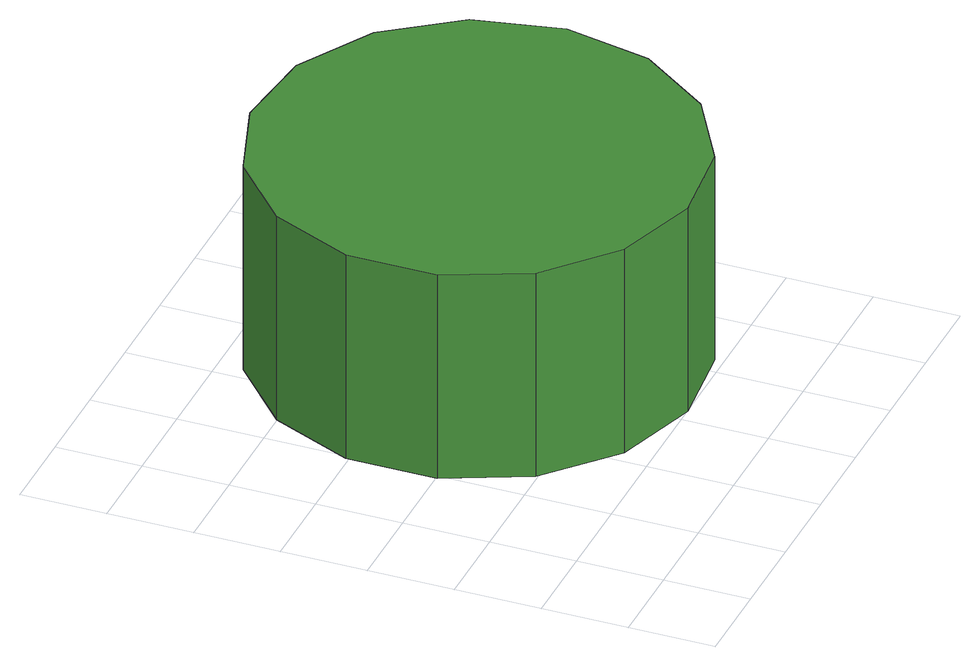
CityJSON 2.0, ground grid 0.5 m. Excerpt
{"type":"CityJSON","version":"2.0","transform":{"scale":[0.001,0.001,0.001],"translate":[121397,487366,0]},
"CityObjects":{
"tree1":{"type":"SolitaryVegetationObject","attributes":{"function":"something"},"geometry":[{"type":"MultiSurface","lod":"1","boundaries":[[[0,1,2,3,4,5,6,7,8,9,10,11,12,13,14]],[[15,16,17,18,19,20,21,22,23,24,25,26,27,28,29]],[[0,29,28,1]],[[1,28,27,2]],[[2,27,26,3]],[[3,26,25,4]],[[4,25,24,5]],[[5,24,23,6]],[[6,23,22,7]],[[7,22,21,8]],[[8,21,20,9]],[[9,20,19,10]],[[10,19,18,11]],[[11,18,17,12]],[[12,17,16,13]],[[13,16,15,14]],[[14,15,29,0]]]}]}
},
"vertices":[
[2984,1758,1695],[2875,2273,1695],[2565,2698,1695],[2110,2961,1695],[1587,3016,1695],[1087,2854,1695],[696,2502,1695],[482,2021,1695],[482,1495,1695],[696,1015,1695],[1087,663,1695],[1587,500,1695],[2110,555,1695],[2565,818,1695],[2875,1244,1695],[2875,1244,405],[2565,818,405],[2110,555,405],[1587,500,405],[1087,663,405],[696,1015,405],[482,1495,405],[482,2021,405],[696,2502,405],[1087,2854,405],[1587,3016,405],[2110,2961,405],[2565,2698,405],[2875,2273,405],[2984,1758,405]
]}
